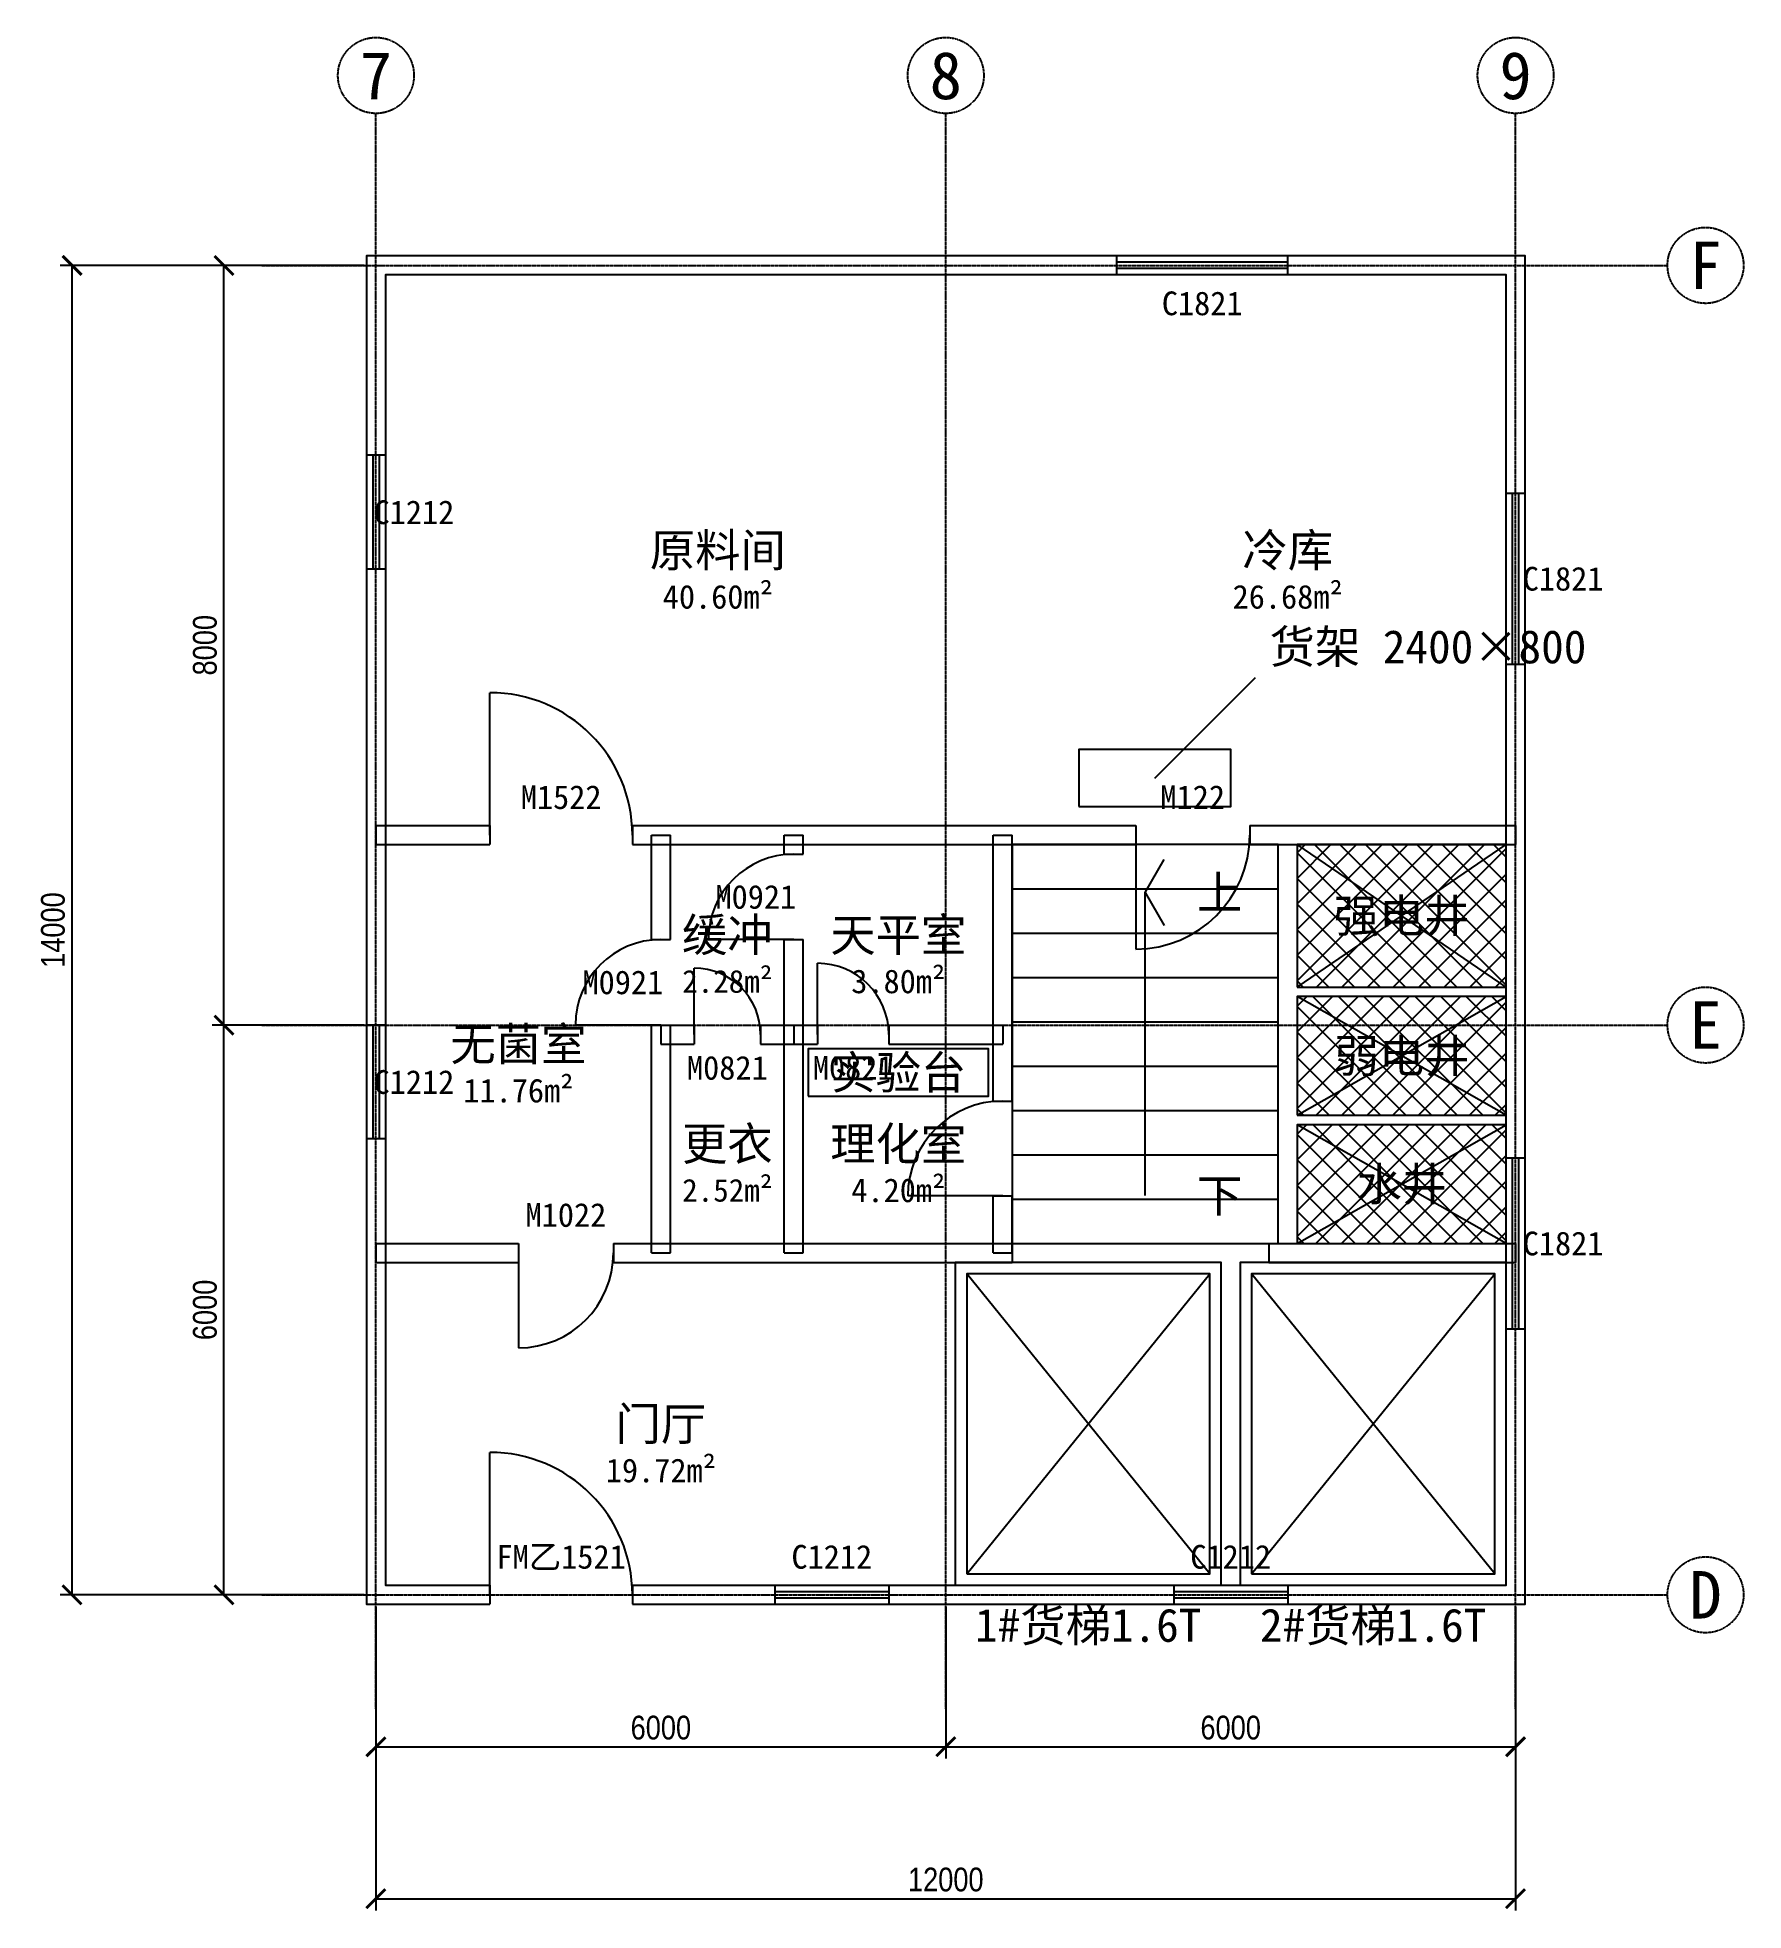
# Model space of a CAD drawing. Header units: millimetres. Extents: x -3564 to 14400, y -3325 to 16400.
import ezdxf
from ezdxf.enums import TextEntityAlignment as Align

# ---------------------------------------------------------------- set-up
doc = ezdxf.new("R2010")
doc.units = ezdxf.units.MM
doc.linetypes.add('CENTER', pattern=[5.08, 3.175, -0.635, 0.635, -0.635])
for name, color, linetype in [('A-ANNO', 7, 'Continuous'), ('A-AXIS', 1, 'CENTER'), ('A-AXIS-TEXT', 1, 'Continuous'), ('A-DIM', 3, 'Continuous'), ('A-DOOR', 4, 'Continuous'), ('A-EQUIP', 6, 'Continuous'), ('A-LIFT', 6, 'Continuous'), ('A-ROOM-AREA', 7, 'Continuous'), ('A-ROOM-NAME', 7, 'Continuous'), ('A-SHAFT', 30, 'Continuous'), ('A-STAIR', 2, 'Continuous'), ('A-WALL', 2, 'Continuous'), ('A-WINDOW', 4, 'Continuous')]:
    doc.layers.add(name, color=color, linetype=linetype)
doc.styles.add('HZ', font='simsun.ttc')
doc.styles.add('OpenSansCondensed-Light', font='OpenSansCondensed-Light.ttf')
doc.dimstyles.new('EZDXF', dxfattribs={"dimtxt": 0.25, "dimasz": 0.175, "dimexe": 0.375, "dimexo": 0.125, "dimgap": 0.1, "dimtad": 1, "dimlfac": 100, "dimzin": 12, "dimdsep": 46, "dimtxsty": 'OpenSansCondensed-Light', "dimblk": 'ARCHTICK', "dimcen": 2.5, "dimazin": 3, "dimtfac": 0.5, "dimtmove": 2, "dimatfit": 3})

# ---------------------------------------------------------------- blocks, each defined once
blk = doc.blocks.new('_ARCHTICK')
at = {"color": 0, "linetype": 'BYBLOCK', "const_width": 0.15}
blk.add_lwpolyline([(-0.5, -0.5), (0.5, 0.5)], dxfattribs=at)

msp = doc.modelspace()

# ---------------------------------------------------------------- hatches: boundary and pattern name
at = {"layer": 'A-SHAFT'}
h = msp.add_hatch(dxfattribs=at)
h.set_pattern_fill('ANSI37', scale=60)
h.paths.add_polyline_path([(9700, 6400), (11900, 6400), (11900, 7900), (9700, 7900)])
h = msp.add_hatch(dxfattribs=at)
h.set_pattern_fill('ANSI37', scale=60)
h.paths.add_polyline_path([(9700, 5050), (11900, 5050), (11900, 6300), (9700, 6300)])
h = msp.add_hatch(dxfattribs=at)
h.set_pattern_fill('ANSI37', scale=60)
h.paths.add_polyline_path([(9700, 3700), (11900, 3700), (11900, 4950), (9700, 4950)])

# ---------------------------------------------------------------- linework, layer by layer
at = {"layer": 'A-ANNO'}
msp.add_line((8200, 8600), (9260.66, 9660.66), dxfattribs=at)
at = {"layer": 'A-AXIS'}
for p, q in [((0, 15200), (0, 15600)), ((6000, 15200), (6000, 15600)), ((12000, 15200), (12000, 15600)), ((13200, 14000), (13600, 14000)), ((13200, 6000), (13600, 6000)), ((13200, 0), (13600, 0))]:
    msp.add_line(p, q, dxfattribs=at)
at = {"layer": 'A-AXIS', "linetype": 'CENTER'}
for p, q in [((0, -1200), (0, 15200)), ((6000, -1200), (6000, 15200)), ((12000, -1200), (12000, 15200)), ((-1200, 14000), (13200, 14000)), ((-1200, 6000), (13200, 6000)), ((-1200, 0), (13200, 0))]:
    msp.add_line(p, q, dxfattribs=at)
at = {"layer": 'A-AXIS'}
for centre in [(0, 16000), (6000, 16000), (12000, 16000), (14000, 14000), (14000, 6000), (14000, 0)]:
    msp.add_circle(centre, 400, dxfattribs=at)
at = {"layer": 'A-DOOR'}
for p, q in [((1200, 8000), (1200, 9500)), ((1200, 8100), (1200, 7900)), ((2700, 8100), (2700, 7900)), ((8000, 8100), (8000, 7900)), ((9200, 8100), (9200, 7900)), ((8000, 8000), (8000, 6800)), ((4300, 7800), (4500, 7800)), ((2900, 6900), (3100, 6900)), ((4400, 6900), (3500, 6900)), ((4300, 6900), (4500, 6900)), ((3350, 5900), (3350, 6600)), ((4650, 5900), (4650, 6650)), ((3000, 6000), (2100, 6000)), ((2900, 6000), (3100, 6000)), ((3350, 6000), (3350, 5800)), ((4050, 6000), (4050, 5800)), ((4650, 6000), (4650, 5800)), ((5400, 6000), (5400, 5800)), ((6500, 5200), (6700, 5200)), ((6600, 4200), (5600, 4200)), ((6500, 4200), (6700, 4200)), ((1500, 3700), (1500, 3500)), ((1500, 3600), (1500, 2600)), ((2500, 3700), (2500, 3500)), ((1200, 0), (1200, 1500)), ((1200, 100), (1200, -100)), ((2700, 100), (2700, -100))]:
    msp.add_line(p, q, dxfattribs=at)
for centre, radius, start, end in [((1200, 8000), 1500, 0, 90), ((8000, 8000), 1200, -90, 0), ((4400, 6900), 900, 90, 180), ((3000, 6000), 900, 90, 180), ((3350, 5900), 700, 0, 90), ((4650, 5900), 750, 0, 90), ((6600, 4200), 1000, 90, 180), ((1500, 3600), 1000, -90, 0), ((1200, 0), 1500, 0, 90)]:
    msp.add_arc(centre, radius, start, end, dxfattribs=at)
at = {"layer": 'A-EQUIP'}
for points in [[(7400, 8300), (9000, 8300), (9000, 8900), (7400, 8900)], [(4550, 5250), (6450, 5250), (6450, 5750), (4550, 5750)]]:
    msp.add_lwpolyline(points, close=True, dxfattribs=at)
at = {"layer": 'A-LIFT'}
for p, q in [((6220, 220), (8780, 3380)), ((8780, 220), (6220, 3380)), ((9220, 220), (11780, 3380)), ((11780, 220), (9220, 3380))]:
    msp.add_line(p, q, dxfattribs=at)
for points in [[(6100, 100), (8900, 100), (8900, 3500), (6100, 3500)], [(6220, 220), (8780, 220), (8780, 3380), (6220, 3380)], [(9100, 100), (11900, 100), (11900, 3500), (9100, 3500)], [(9220, 220), (11780, 220), (11780, 3380), (9220, 3380)]]:
    msp.add_lwpolyline(points, close=True, dxfattribs=at)
at = {"layer": 'A-SHAFT'}
for p, q in [((9700, 6400), (11900, 7900)), ((11900, 6400), (9700, 7900)), ((9700, 5050), (11900, 6300)), ((11900, 5050), (9700, 6300)), ((9700, 3700), (11900, 4950)), ((11900, 3700), (9700, 4950))]:
    msp.add_line(p, q, dxfattribs=at)
for points in [[(9700, 6400), (11900, 6400), (11900, 7900), (9700, 7900)], [(9700, 5050), (11900, 5050), (11900, 6300), (9700, 6300)], [(9700, 3700), (11900, 3700), (11900, 4950), (9700, 4950)]]:
    msp.add_lwpolyline(points, close=True, dxfattribs=at)
at = {"layer": 'A-STAIR'}
for p, q in [((8100, 7396), (8300, 7742.41)), ((6700, 7433.333), (9500, 7433.333)), ((8100, 4204), (8100, 7396)), ((8100, 7396), (8300, 7049.59)), ((6700, 6966.667), (9500, 6966.667)), ((6700, 6500), (9500, 6500)), ((6700, 6033.333), (9500, 6033.333)), ((6700, 5566.667), (9500, 5566.667)), ((6700, 5100), (9500, 5100)), ((6700, 4633.333), (9500, 4633.333)), ((6700, 4166.667), (9500, 4166.667))]:
    msp.add_line(p, q, dxfattribs=at)
msp.add_lwpolyline([(6700, 3700), (9500, 3700), (9500, 7900), (6700, 7900)], close=True, dxfattribs=at)
at = {"layer": 'A-WALL'}
for p, q in [((0, 8100), (0, 7900)), ((12000, 8100), (12000, 7900)), ((2900, 8000), (3100, 8000)), ((4300, 8000), (4500, 8000)), ((6500, 8000), (6700, 8000)), ((3000, 6000), (3000, 5800)), ((4400, 6000), (4400, 5800)), ((4400, 6000), (4400, 5800)), ((6600, 6000), (6600, 5800)), ((0, 3700), (0, 3500)), ((2900, 3600), (3100, 3600)), ((4300, 3600), (4500, 3600)), ((6500, 3600), (6700, 3600)), ((6700, 3700), (6700, 3500)), ((9400, 3700), (9400, 3500)), ((12000, 3700), (12000, 3500))]:
    msp.add_line(p, q, dxfattribs=at)
for points in [[(7800, 14100), (-100, 14100), (-100, 12000)], [(12100, 11600), (12100, 14100), (9600, 14100)], [(7800, 13900), (100, 13900), (100, 12000)], [(11900, 11600), (11900, 13900), (9600, 13900)], [(-100, 10800), (-100, 6000)], [(100, 10800), (100, 6000)], [(11900, 4600), (11900, 9800)], [(12100, 4600), (12100, 9800)], [(0, 8100), (1200, 8100)], [(2700, 8100), (8000, 8100)], [(9200, 8100), (12000, 8100)], [(0, 7900), (1200, 7900)], [(2700, 7900), (8000, 7900)], [(2900, 6900), (2900, 8000)], [(3100, 6900), (3100, 8000)], [(4300, 7800), (4300, 8000)], [(4500, 7800), (4500, 8000)], [(6500, 5200), (6500, 8000)], [(6700, 5200), (6700, 8000)], [(9200, 7900), (12000, 7900)], [(4300, 3600), (4300, 6900)], [(4500, 3600), (4500, 6900)], [(2900, 3600), (2900, 6000)], [(3000, 6000), (3350, 6000)], [(3100, 3600), (3100, 6000)], [(4050, 6000), (4400, 6000)], [(4400, 6000), (4650, 6000)], [(5400, 6000), (6600, 6000)], [(3000, 5800), (3350, 5800)], [(4050, 5800), (4400, 5800)], [(4400, 5800), (4650, 5800)], [(5400, 5800), (6600, 5800)], [(-100, 4800), (-100, -100), (1200, -100)], [(100, 4800), (100, 100), (1200, 100)], [(6500, 3600), (6500, 4200)], [(6700, 3600), (6700, 4200)], [(0, 3700), (1500, 3700)], [(2500, 3700), (6700, 3700)], [(9400, 3700), (12000, 3700)], [(0, 3500), (1500, 3500)], [(2500, 3500), (6700, 3500)], [(9400, 3500), (12000, 3500)], [(9600, 100), (11900, 100), (11900, 2800)], [(9600, -100), (12100, -100), (12100, 2800)], [(2700, 100), (4200, 100)], [(5400, 100), (8400, 100)], [(2700, -100), (4200, -100)], [(5400, -100), (8400, -100)]]:
    msp.add_lwpolyline(points, dxfattribs=at)
at = {"layer": 'A-WINDOW'}
for p, q in [((9600, 14100), (7800, 14100)), ((7800, 13900), (7800, 14100)), ((9600, 14033.333), (7800, 14033.333)), ((9600, 13900), (9600, 14100)), ((9600, 13966.667), (7800, 13966.667)), ((9600, 13900), (7800, 13900)), ((-100, 12000), (-100, 10800)), ((100, 12000), (-100, 12000)), ((-33.333, 12000), (-33.333, 10800)), ((33.333, 12000), (33.333, 10800)), ((100, 12000), (100, 10800)), ((11900, 9800), (11900, 11600)), ((11900, 11600), (12100, 11600)), ((11966.667, 9800), (11966.667, 11600)), ((12033.333, 9800), (12033.333, 11600)), ((12100, 9800), (12100, 11600)), ((100, 10800), (-100, 10800)), ((11900, 9800), (12100, 9800)), ((-100, 6000), (-100, 4800)), ((100, 6000), (-100, 6000)), ((-33.333, 6000), (-33.333, 4800)), ((33.333, 6000), (33.333, 4800)), ((100, 6000), (100, 4800)), ((100, 4800), (-100, 4800)), ((11900, 2800), (11900, 4600)), ((11900, 4600), (12100, 4600)), ((11966.667, 2800), (11966.667, 4600)), ((12033.333, 2800), (12033.333, 4600)), ((12100, 2800), (12100, 4600)), ((11900, 2800), (12100, 2800)), ((4200, 100), (5400, 100)), ((4200, 100), (4200, -100)), ((4200, 33.333), (5400, 33.333)), ((5400, 100), (5400, -100)), ((8400, 100), (9600, 100)), ((8400, 100), (8400, -100)), ((8400, 33.333), (9600, 33.333)), ((9600, 100), (9600, -100)), ((4200, -33.333), (5400, -33.333)), ((4200, -100), (5400, -100)), ((8400, -33.333), (9600, -33.333)), ((8400, -100), (9600, -100))]:
    msp.add_line(p, q, dxfattribs=at)

# ---------------------------------------------------------------- texts
at = {"layer": 'A-ANNO', "style": 'HZ'}
for s, height, p in [('C1821', 250, (8700, 13600)), ('C1212', 250, (400, 11400)), ('C1821', 250, (12500, 10700)), ('M1522', 250, (1950, 8400)), ('M122', 250, (8600, 8400)), ('上', 350, (8884, 7396)), ('M0921', 250, (4000, 7350)), ('强电井', 350, (10800, 7150)), ('M0921', 250, (2600, 6450)), ('实验台', 350, (5500, 5500)), ('弱电井', 350, (10800, 5675)), ('C1212', 250, (400, 5400)), ('M0821', 250, (3700, 5550)), ('M0821', 250, (5025, 5550)), ('水井', 350, (10800, 4325)), ('下', 350, (8884, 4204)), ('M1022', 250, (2000, 4000)), ('C1821', 250, (12500, 3700)), ('FM乙1521', 250, (1950, 400)), ('C1212', 250, (4800, 400)), ('C1212', 250, (9000, 400)), ('1#货梯1.6T', 350, (7500, -320)), ('2#货梯1.6T', 350, (10500, -320))]:
    msp.add_text(s, height=height, dxfattribs=at).set_placement(p, align=Align.MIDDLE_CENTER)
msp.add_text('货架 2400×800', height=350, dxfattribs=at).set_placement((9409.153, 9809.153))
at = {"layer": 'A-AXIS-TEXT', "style": 'HZ'}
for s, p in [('7', (0, 16000)), ('8', (6000, 16000)), ('9', (12000, 16000)), ('F', (14000, 14000)), ('E', (14000, 6000)), ('D', (14000, 0))]:
    msp.add_text(s, height=500, dxfattribs=at).set_placement(p, align=Align.MIDDLE_CENTER)
at = {"layer": 'A-ROOM-AREA', "style": 'HZ'}
for s, height, p in [('40.60m²', 250, (3600, 10510)), ('26.68m²', 250, (9600, 10510)), ('2.28m²', 240, (3700, 6460)), ('3.80m²', 250, (5500, 6460)), ('11.76m²', 250, (1500, 5310)), ('2.52m²', 240, (3700, 4260)), ('4.20m²', 250, (5500, 4260)), ('19.72m²', 250, (3000, 1310))]:
    msp.add_text(s, height=height, dxfattribs=at).set_placement(p, align=Align.MIDDLE_CENTER)
at = {"layer": 'A-ROOM-NAME', "style": 'HZ'}
for s, p in [('原料间', (3600, 11000)), ('冷库', (9600, 11000)), ('缓冲', (3700, 6950)), ('天平室', (5500, 6950)), ('无菌室', (1500, 5800)), ('更衣', (3700, 4750)), ('理化室', (5500, 4750)), ('门厅', (3000, 1800))]:
    msp.add_text(s, height=350, dxfattribs=at).set_placement(p, align=Align.MIDDLE_CENTER)

# ---------------------------------------------------------------- dimensions: what is measured, and where the dimension line sits
at = {"layer": 'A-DIM'}
for base, p1, p2 in [((-3200, 0), (0, 0), (0, 14000)), ((-1600, 6000), (0, 6000), (0, 14000)), ((-1600, 0), (0, 0), (0, 6000))]:
    msp.add_linear_dim(base=base, p1=p1, p2=p2, angle=90, dimstyle='EZDXF', override={"dimtxt": 250, "dimasz": 200, "dimexe": 125, "dimexo": 125, "dimgap": 75, "dimlfac": 1}, dxfattribs=at).render()
for base, p1, p2 in [((0, -1600), (0, 0), (6000, 0)), ((0, -3200), (0, 0), (12000, 0)), ((6000, -1600), (6000, 0), (12000, 0))]:
    msp.add_linear_dim(base=base, p1=p1, p2=p2, dimstyle='EZDXF', override={"dimtxt": 250, "dimasz": 200, "dimexe": 125, "dimexo": 125, "dimgap": 75, "dimlfac": 1}, dxfattribs=at).render()

doc.saveas('drawing.dxf')
